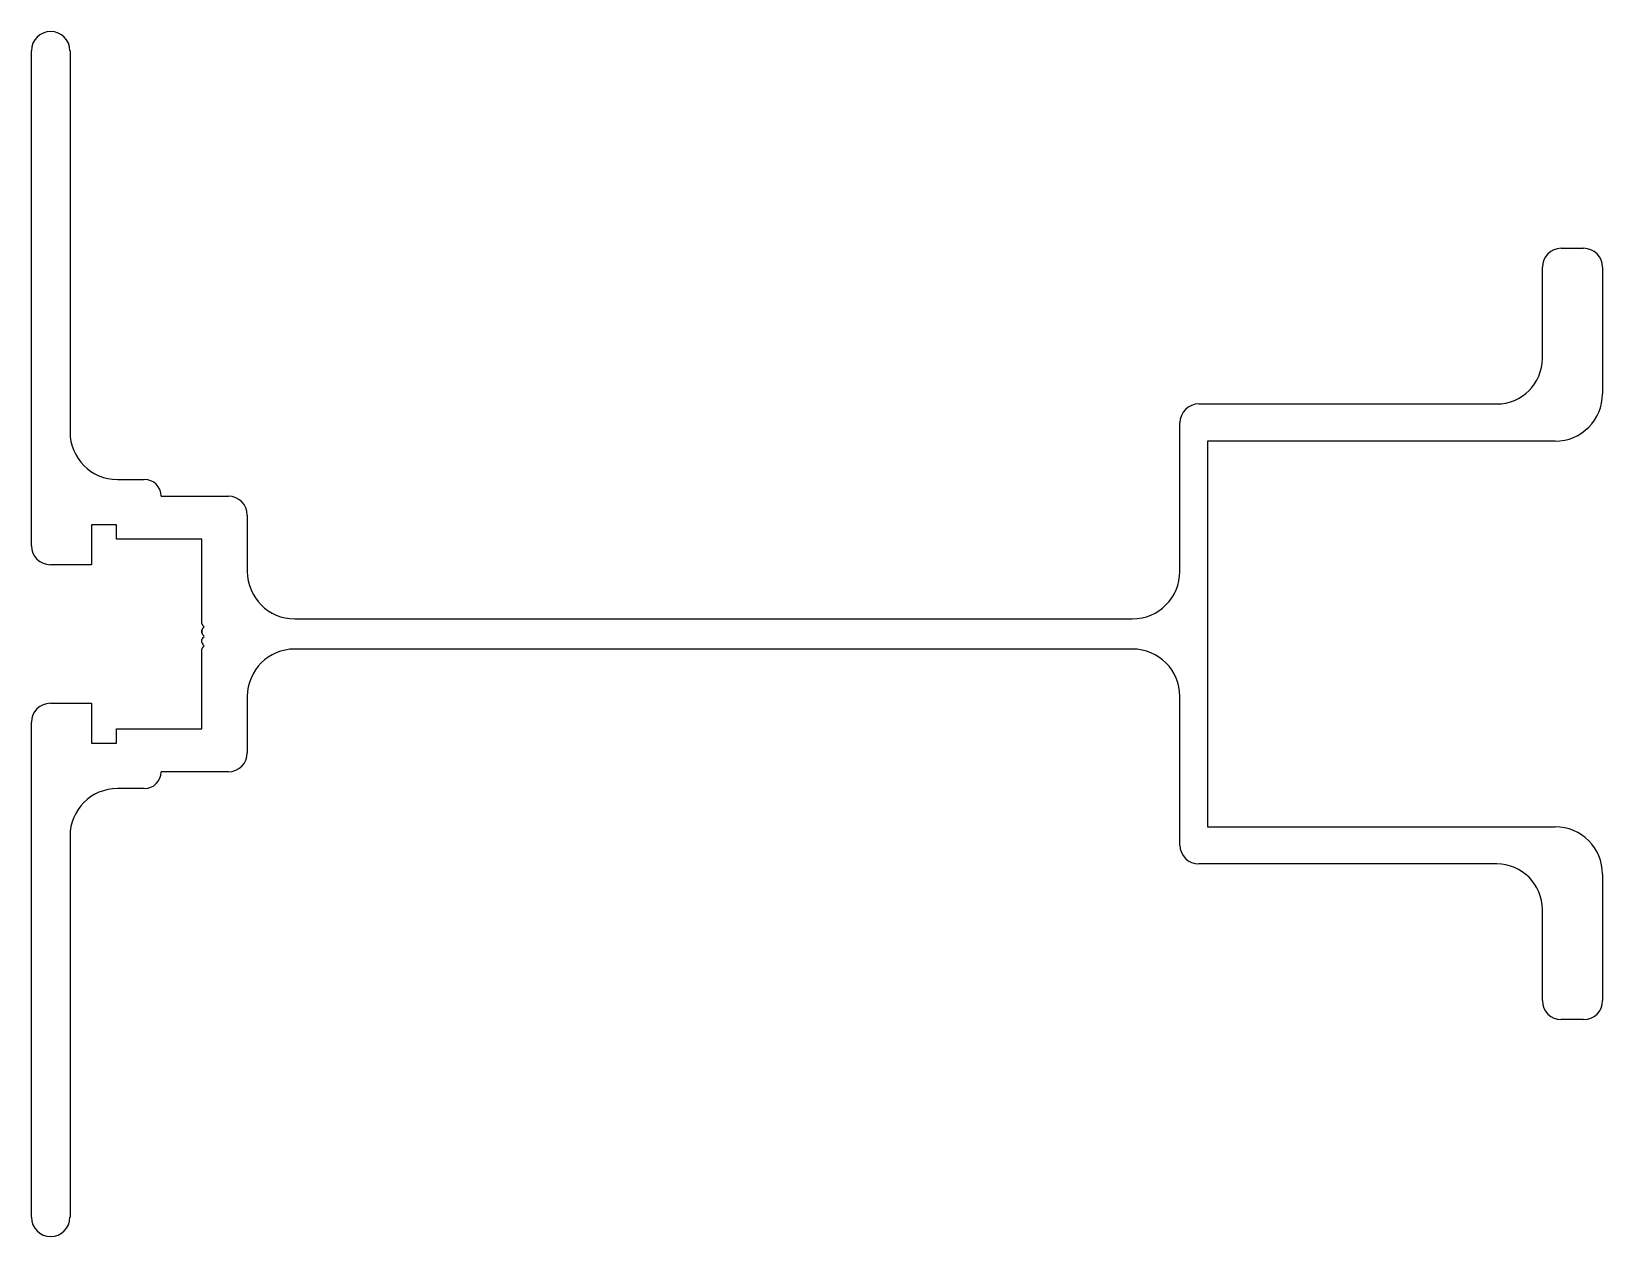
# Model space of a CAD drawing. Header units: inches. Extents: x -68 to 98, y 2 to 129.
import ezdxf

# ---------------------------------------------------------------- set-up
doc = ezdxf.new("R2010")
doc.units = ezdxf.units.IN
doc.header["$MEASUREMENT"] = 0

msp = doc.modelspace()

# ---------------------------------------------------------------- linework, layer by layer
at = {"color": 4}
for p, q in [((-67.92, 74.88), (-67.92, 127.04)), ((-63.85, 127.04), (-63.85, 86.86)), ((93.36, 106.22), (95.71, 106.22)), ((91.36, 94.62), (91.36, 104.22)), ((97.71, 104.22), (97.71, 90.9)), ((55.15, 89.82), (86.56, 89.82)), ((53.15, 72.17), (53.15, 87.82)), ((92.71, 85.9), (56.07, 85.9)), ((56.07, 85.9), (56.07, 45.26)), ((-58.85, 81.86), (-56.02, 81.86)), ((-54.25, 80.1), (-47.16, 80.1)), ((-45.16, 78.1), (-45.16, 72.17)), ((-58.95, 77.08), (-61.57, 77.08)), ((-61.57, 77.08), (-61.57, 72.88)), ((-58.95, 75.58), (-58.95, 77.08)), ((-49.94, 75.58), (-58.95, 75.58)), ((-49.94, 66.69), (-49.94, 75.58)), ((-61.57, 72.88), (-65.92, 72.88)), ((-49.7, 66.34), (-49.87, 66.51)), ((-49.87, 66.16), (-49.7, 66.33)), ((-40.16, 67.17), (48.15, 67.17)), ((-49.94, 65.69), (-49.94, 65.98)), ((-49.94, 65.98), (-49.94, 65.69)), ((-49.94, 65.69), (-49.94, 65.98)), ((-49.94, 65.98), (-49.94, 65.69)), ((-49.94, 65.69), (-49.94, 65.98)), ((-49.94, 64.69), (-49.94, 64.98)), ((-49.7, 65.34), (-49.87, 65.51)), ((-49.87, 65.16), (-49.7, 65.33)), ((-49.94, 55.58), (-49.94, 63.98)), ((-49.7, 64.34), (-49.87, 64.51)), ((-49.87, 64.16), (-49.7, 64.33)), ((48.15, 63.99), (-40.16, 63.99)), ((-65.92, 58.27), (-61.57, 58.27)), ((-61.57, 58.27), (-61.57, 54.07)), ((-45.16, 58.99), (-45.16, 53.06)), ((53.15, 43.34), (53.15, 58.99)), ((-67.92, 4.11), (-67.92, 56.27)), ((-58.95, 54.07), (-58.95, 55.58)), ((-58.95, 55.58), (-49.94, 55.58)), ((-61.57, 54.07), (-58.95, 54.07)), ((-47.16, 51.06), (-54.25, 51.06)), ((-56.02, 49.29), (-58.85, 49.29)), ((56.07, 45.26), (92.71, 45.26)), ((-63.85, 44.29), (-63.85, 4.11)), ((86.56, 41.34), (55.15, 41.34)), ((97.71, 40.26), (97.71, 26.94)), ((91.36, 26.94), (91.36, 36.54)), ((95.71, 24.94), (93.36, 24.94))]:
    msp.add_line(p, q, dxfattribs=at)
for centre, radius, start, end in [((-65.89, 127.04), 2.03, 0, 180), ((93.36, 104.22), 2, 90, 180), ((95.71, 104.22), 2, 0, 90), ((86.56, 94.62), 4.8, 270, 0), ((55.15, 87.82), 2, 90, 180), ((92.71, 90.9), 5, 270, 360), ((-58.85, 86.86), 5, 180, 270), ((-56.02, 80.1), 1.77, 360, 90), ((-47.16, 78.1), 2, 0, 90), ((-65.92, 74.88), 2, 180, 270), ((-40.16, 72.17), 5, 180, 270), ((48.15, 72.17), 5, 270, 360), ((-49.69, 66.69), 0.25, 180, 225), ((-49.7, 66.34), 0.008, 315, 45), ((-49.69, 65.98), 0.25, 135, 180), ((-49.69, 65.69), 0.25, 180, 225), ((-49.69, 64.98), 0.25, 135, 180), ((-49.69, 64.69), 0.25, 180, 225), ((-49.7, 65.34), 0.008, 315, 45), ((-49.69, 63.98), 0.25, 135, 180), ((-49.7, 64.34), 0.008, 315, 45), ((-40.16, 58.99), 5, 90, 180), ((48.15, 58.99), 5, 0, 90), ((-65.92, 56.27), 2, 90, 180), ((-47.16, 53.06), 2, 270, 0), ((-56.02, 51.06), 1.77, 270, 0), ((-58.85, 44.29), 5, 90, 180), ((92.71, 40.26), 5, 360, 90), ((55.15, 43.34), 2, 180, 270), ((86.56, 36.54), 4.8, 0, 90), ((93.36, 26.94), 2, 180, 270), ((95.71, 26.94), 2, 270, 0), ((-65.89, 4.11), 2.03, 180, 0)]:
    msp.add_arc(centre, radius, start, end, dxfattribs=at)

doc.saveas('drawing.dxf')
